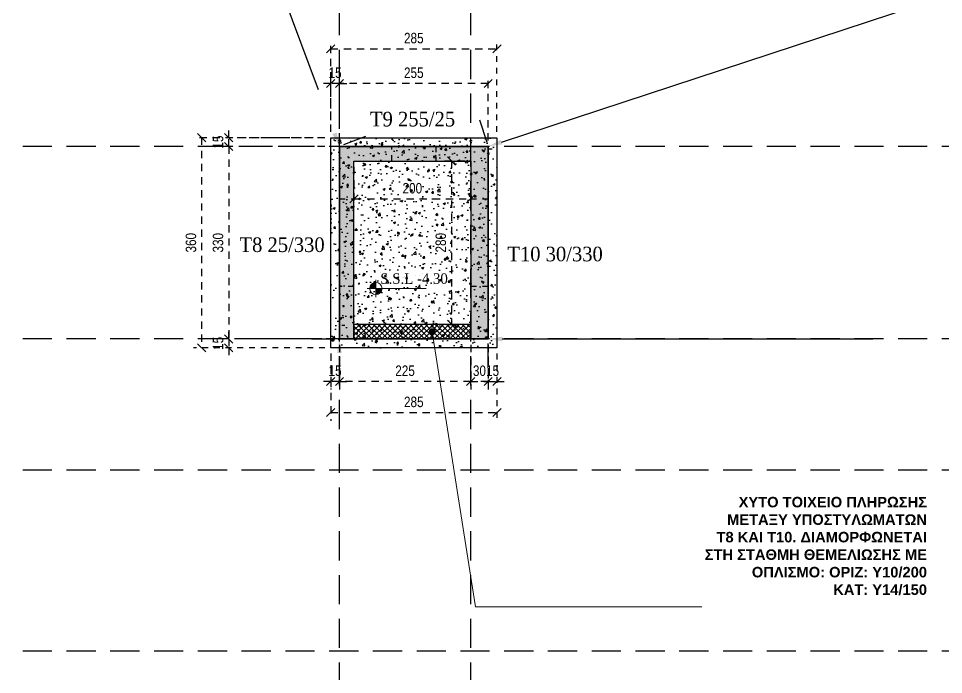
# Model space of a CAD drawing. Header units: millimetres. Extents: x -2171 to 1563, y -1758 to -1505.
# Drawn here: x -2024.74 to -2008.89, y -1611.09 to -1599.84 of the extents above; entities that cross this region are included whole.
import ezdxf

# ---------------------------------------------------------------- set-up
doc = ezdxf.new("R2010")
doc.units = ezdxf.units.MM
doc.header["$PDMODE"] = 32
for name, pattern in [('DASHDOT', [25.4, 12.7, -6.35, 0, -6.35]), ('DASHED2', [0.375, 0.25, -0.125]), ('DOT', [0.025, 0, -0.025]), ('HIDDEN', [0.375, 0.25, -0.125]), ('HIDDEN2', [0.1875, 0.125, -0.0625])]:
    doc.linetypes.add(name, pattern=pattern)
doc.layers.get('Defpoints').update_dxf_attribs({"color": 6})
for name, color, linetype in [('-S-AKSONES', 50, 'DASHDOT'), ('-S_TEXT', 3, 'Continuous'), ('AM_5', 7, 'Continuous'), ('DIASTASEIS', 7, 'Continuous'), ('Fill_Col', 7, 'Continuous'), ('Geo_Beam', 7, 'Continuous'), ('Geo_Col', 7, 'Continuous'), ('Geo_Lines_0', 7, 'Continuous'), ('Geo_Lines_Foundation', 7, 'Continuous'), ('Sect_Fill', 7, 'Continuous'), ('STR-AXIS', 2, 'Continuous'), ('Text_Beam_3', 7, 'Continuous'), ('Text_Col_-1', 7, 'Continuous')]:
    doc.layers.add(name, color=color, linetype=linetype)
doc.layers.add('A-ANNO-DIMS', color=1, linetype='Continuous', lineweight=9)
doc.layers.add('LEVEL PROPOSAL', color=242, linetype='Continuous', lineweight=0)
doc.styles.add('1-100', font='arial.ttf', dxfattribs={"width": 0.8})
doc.styles.add('ag', font='arial.ttf', dxfattribs={"height": 0.25})
doc.styles.add('S1TmsNwRmn11_b_934_161', font='times.ttf', dxfattribs={"width": 0.933629, "height": 0.001087})
doc.styles.get("Standard").update_dxf_attribs({"font": 'tahoma.ttf'})
doc.dimstyles.new('CHRISTOFOROS', dxfattribs={"dimscale": 0.2, "dimtxt": 0.25, "dimasz": 0.6, "dimexe": 0, "dimexo": 0, "dimgap": 0, "dimtad": 0, "dimdec": 0, "dimlfac": 100, "dimzin": 0, "dimdsep": 46, "dimtxsty": 'ag', "dimblk": 'ARCHTICK', "dimcen": 0, "dimclrd": 256, "dimclre": 256, "dimclrt": 1, "dimaunit": 1, "dimadec": 0, "dimazin": 0, "dimtfac": 1, "dimtdec": 0, "dimtofl": 0, "dimtmove": 0, "dimatfit": 3, "dimfxl": 1, "dimtolj": 1, "dimtzin": 0, "dimlwd": -1, "dimlwe": -1, "dimarcsym": 0})
doc.dimstyles.new('Copy of 1-100', dxfattribs={"dimtxt": 0.18, "dimasz": 0.14, "dimexe": 0.14, "dimexo": 0.1, "dimgap": 0.09, "dimtad": 1, "dimdec": 0, "dimlfac": 100, "dimrnd": 5, "dimzin": 5, "dimdsep": 46, "dimtxsty": '1-100', "dimblk": 'OBLIQUE', "dimcen": 0.09, "dimclrd": 1, "dimclre": 1, "dimclrt": 2, "dimadec": 0, "dimazin": 0, "dimtfac": 1, "dimtdec": 0, "dimtix": 1, "dimtmove": 2, "dimatfit": 3, "dimfxl": 5, "dimfxlon": 1, "dimtolj": 1, "dimtzin": 5, "dimarcsym": 0})
doc.dimstyles.new('Copy(2) of Standard', dxfattribs={"dimscale": 96, "dimtxt": 0.003, "dimasz": 0.0025, "dimexe": 0.0008, "dimexo": 0.005, "dimgap": 0.0015, "dimtad": 1, "dimrnd": 0.05, "dimzin": 0, "dimdsep": 46, "dimtxsty": 'Standard', "dimcen": 0.001, "dimclrd": 256, "dimclrt": 256, "dimadec": 0, "dimazin": 0, "dimtfac": 1, "dimtofl": 0, "dimtmove": 0, "dimatfit": 3, "dimfxl": 5, "dimtolj": 1, "dimtzin": 0, "dimarcsym": 1})

# ---------------------------------------------------------------- blocks, each defined once
blk = doc.blocks.new('*D185')
at = {"layer": '-S-AKSONES', "color": 0, "linetype": 'Continuous', "lineweight": -2, "ltscale": 0.5, "transparency": 16777216}
for p, q in [((-1996.215, -1594.794), (-1996.089, -1595.177)), ((-2016.844, -1601.58), (-2016.718, -1601.963))]:
    blk.add_line(p, q, dxfattribs=at)
at = {"layer": '-S-AKSONES', "linetype": 'Continuous', "lineweight": -2, "ltscale": 0.5, "transparency": 16777216}
blk.add_line((-2016.466, -1601.961), (-1996.293, -1595.325), dxfattribs=at)
at = {"layer": '-S-AKSONES', "linetype": 'Continuous', "ltscale": 0.5, "transparency": 16777216}
for points in [[(-1996.305, -1595.287), (-1996.28, -1595.363), (-1996.065, -1595.25)], [(-2016.478, -1601.923), (-2016.453, -1601.999), (-2016.694, -1602.036)]]:
    blk.add_solid(points, dxfattribs=at)
at = {"layer": 'Defpoints', "color": 0, "linetype": 'Continuous', "ltscale": 0.5, "transparency": 16777216}
for p in [(-1996.065, -1595.25), (-1996.065, -1595.25), (-2016.694, -1602.036)]:
    blk.add_point(p, dxfattribs=at)
at = {"layer": '-S-AKSONES', "linetype": 'Continuous', "ltscale": 0.5, "transparency": 16777216, "insert": (-2006.471, -1598.364), "char_height": 0.288, "attachment_point": 5, "rotation": 18.2084}
blk.add_mtext('\\A1;21.70', dxfattribs=at)
blk = doc.blocks.new('_ArchTick')
at = {"color": 0, "linetype": 'ByBlock', "const_width": 0.15}
blk.add_lwpolyline([(-0.5, -0.5), (0.5, 0.5)], dxfattribs=at)
blk = doc.blocks.new('*D190')
at = {"layer": '-S-AKSONES', "color": 0, "lineweight": -2, "ltscale": 0.5, "transparency": 16777216}
for p, q in [((-2021.457, -1594.719), (-2021.835, -1594.859)), ((-2018.794, -1601.868), (-2019.172, -1602.009))]:
    blk.add_line(p, q, dxfattribs=at)
at = {"layer": '-S-AKSONES', "lineweight": -2, "ltscale": 0.5, "transparency": 16777216}
blk.add_line((-2021.823, -1595.111), (-2019.327, -1601.811), dxfattribs=at)
at = {"layer": '-S-AKSONES', "ltscale": 0.5, "transparency": 16777216}
for points in [[(-2021.786, -1595.097), (-2021.861, -1595.125), (-2021.907, -1594.886)], [(-2019.29, -1601.797), (-2019.365, -1601.825), (-2019.243, -1602.036)]]:
    blk.add_solid(points, dxfattribs=at)
at = {"layer": 'Defpoints', "color": 0, "ltscale": 0.5, "transparency": 16777216}
for p in [(-2021.907, -1594.886), (-2019.243, -1602.036), (-2019.243, -1602.036)]:
    blk.add_point(p, dxfattribs=at)
at = {"layer": '-S-AKSONES', "ltscale": 0.5, "transparency": 16777216, "insert": (-2020.3, -1598.358), "char_height": 0.288, "attachment_point": 5, "rotation": 290.4317}
blk.add_mtext('\\A1;7.65', dxfattribs=at)
blk = doc.blocks.new('*D427')
at = {"layer": '-S-AKSONES', "color": 0, "lineweight": -2, "ltscale": 0.5, "transparency": 16777216}
for p, q in [((-2016.694, -1605.816), (-2016.694, -1605.413)), ((-1997.174, -1605.816), (-1997.174, -1605.413))]:
    blk.add_line(p, q, dxfattribs=at)
at = {"layer": '-S-AKSONES', "lineweight": -2, "ltscale": 0.5, "transparency": 16777216}
blk.add_line((-2016.454, -1605.336), (-1997.414, -1605.336), dxfattribs=at)
at = {"layer": '-S-AKSONES', "ltscale": 0.5, "transparency": 16777216}
for points in [[(-2016.454, -1605.296), (-2016.454, -1605.376), (-2016.694, -1605.336)], [(-1997.414, -1605.296), (-1997.414, -1605.376), (-1997.174, -1605.336)]]:
    blk.add_solid(points, dxfattribs=at)
at = {"layer": 'Defpoints', "color": 0, "ltscale": 0.5, "transparency": 16777216}
for p in [(-2016.694, -1605.336), (-1997.174, -1605.336), (-1997.174, -1605.336)]:
    blk.add_point(p, dxfattribs=at)
at = {"layer": '-S-AKSONES', "ltscale": 0.5, "transparency": 16777216, "insert": (-2006.934, -1605.042), "char_height": 0.288, "attachment_point": 5}
blk.add_mtext('\\A1;19.50', dxfattribs=at)
blk = doc.blocks.new('*D428')
at = {"layer": '-S-AKSONES', "color": 0, "lineweight": -2, "ltscale": 0.5, "transparency": 16777216}
for p, q in [((-2019.723, -1605.336), (-2019.321, -1605.336)), ((-2019.723, -1618.567), (-2019.321, -1618.567))]:
    blk.add_line(p, q, dxfattribs=at)
at = {"layer": '-S-AKSONES', "lineweight": -2, "ltscale": 0.5, "transparency": 16777216}
blk.add_line((-2019.244, -1618.327), (-2019.244, -1605.576), dxfattribs=at)
at = {"layer": '-S-AKSONES', "ltscale": 0.5, "transparency": 16777216}
for points in [[(-2019.284, -1605.576), (-2019.204, -1605.576), (-2019.244, -1605.336)], [(-2019.284, -1618.327), (-2019.204, -1618.327), (-2019.244, -1618.567)]]:
    blk.add_solid(points, dxfattribs=at)
at = {"layer": 'Defpoints', "color": 0, "ltscale": 0.5, "transparency": 16777216}
for p in [(-2019.244, -1605.336), (-2019.243, -1605.336), (-2019.243, -1618.567)]:
    blk.add_point(p, dxfattribs=at)
at = {"layer": '-S-AKSONES', "ltscale": 0.5, "transparency": 16777216, "insert": (-2019.538, -1611.951), "char_height": 0.288, "attachment_point": 5, "rotation": 90}
blk.add_mtext('\\A1;13.25', dxfattribs=at)
blk = doc.blocks.new('*D429')
at = {"layer": '-S-AKSONES', "color": 0, "linetype": 'Continuous', "lineweight": -2, "ltscale": 0.5, "transparency": 16777216}
for p, q in [((-2021.713, -1597.411), (-2021.847, -1597.157)), ((-2041.387, -1607.761), (-2041.52, -1607.507))]:
    blk.add_line(p, q, dxfattribs=at)
at = {"layer": '-S-AKSONES', "linetype": 'Continuous', "lineweight": -2, "ltscale": 0.5, "transparency": 16777216}
blk.add_line((-2041.344, -1607.327), (-2022.095, -1597.201), dxfattribs=at)
at = {"layer": '-S-AKSONES', "linetype": 'Continuous', "ltscale": 0.5, "transparency": 16777216}
for points in [[(-2022.113, -1597.165), (-2022.076, -1597.236), (-2021.882, -1597.089)], [(-2041.362, -1607.292), (-2041.325, -1607.362), (-2041.556, -1607.439)]]:
    blk.add_solid(points, dxfattribs=at)
at = {"layer": 'Defpoints', "color": 0, "linetype": 'Continuous', "ltscale": 0.5, "transparency": 16777216}
for p in [(-2021.937, -1596.986), (-2021.882, -1597.089), (-2041.61, -1607.336)]:
    blk.add_point(p, dxfattribs=at)
at = {"layer": '-S-AKSONES', "linetype": 'Continuous', "ltscale": 0.5, "transparency": 16777216, "insert": (-2034.169, -1603.009), "char_height": 0.288, "attachment_point": 5, "rotation": 27.7478}
blk.add_mtext('\\A1;22.25', dxfattribs=at)
blk = doc.blocks.new('_Oblique')
at = {"color": 0, "linetype": 'ByBlock', "lineweight": -2}
blk.add_line((-0.5, -0.5), (0.5, 0.5), dxfattribs=at)
blk = doc.blocks.new('*D430')
at = {"layer": 'Defpoints', "color": 0, "ltscale": 0.5, "transparency": 16777216}
for p in [(-2016.544, -1600.362), (-2019.393, -1601.886), (-2016.544, -1601.886)]:
    blk.add_point(p, dxfattribs=at)
at = {"layer": 'DIASTASEIS', "color": 1, "linetype": 'HIDDEN', "lineweight": -2, "ltscale": 0.5, "transparency": 16777216}
blk.add_line((-2019.393, -1601.786), (-2019.393, -1600.222), dxfattribs=at)
at = {"layer": 'DIASTASEIS', "color": 1, "linetype": 'HIDDEN2', "lineweight": -2, "ltscale": 0.5, "transparency": 16777216}
blk.add_line((-2016.544, -1601.786), (-2016.544, -1600.222), dxfattribs=at)
at = {"layer": 'DIASTASEIS', "color": 1, "linetype": 'DASHED2', "lineweight": -2, "ltscale": 0.5, "transparency": 16777216}
blk.add_line((-2019.393, -1600.362), (-2016.544, -1600.362), dxfattribs=at)
at = {"layer": 'DIASTASEIS', "color": 1, "lineweight": -2, "ltscale": 0.5, "transparency": 16777216, "xscale": 0.14, "yscale": 0.14, "zscale": 0.14, "rotation": 180}
blk.add_blockref('_Oblique', (-2019.393, -1600.362), dxfattribs=at)
at = {"layer": 'DIASTASEIS', "color": 1, "lineweight": -2, "ltscale": 0.5, "transparency": 16777216, "xscale": 0.14, "yscale": 0.14, "zscale": 0.14}
blk.add_blockref('_Oblique', (-2016.544, -1600.362), dxfattribs=at)
at = {"layer": 'DIASTASEIS', "color": 2, "ltscale": 0.5, "transparency": 16777216, "insert": (-2017.969, -1600.18), "char_height": 0.18, "attachment_point": 5, "style": '1-100'}
blk.add_mtext('\\A1;285', dxfattribs=at)
blk = doc.blocks.new('*D431')
at = {"layer": 'Defpoints', "color": 0, "ltscale": 0.5, "transparency": 16777216}
for p in [(-2019.243, -1600.956), (-2019.243, -1602.036), (-2016.694, -1602.036)]:
    blk.add_point(p, dxfattribs=at)
at = {"layer": 'DIASTASEIS', "color": 1, "linetype": 'HIDDEN2', "lineweight": -2, "ltscale": 0.5, "transparency": 16777216}
blk.add_line((-2019.243, -1601.936), (-2019.243, -1600.816), dxfattribs=at)
at = {"layer": 'DIASTASEIS', "color": 1, "linetype": 'HIDDEN', "lineweight": -2, "ltscale": 0.5, "transparency": 16777216}
blk.add_line((-2016.694, -1601.936), (-2016.694, -1600.816), dxfattribs=at)
at = {"layer": 'DIASTASEIS', "color": 1, "linetype": 'DASHED2', "lineweight": -2, "ltscale": 0.5, "transparency": 16777216}
blk.add_line((-2016.694, -1600.956), (-2019.243, -1600.956), dxfattribs=at)
at = {"layer": 'DIASTASEIS', "color": 1, "lineweight": -2, "ltscale": 0.5, "transparency": 16777216, "xscale": 0.14, "yscale": 0.14, "zscale": 0.14, "rotation": 180}
blk.add_blockref('_Oblique', (-2019.243, -1600.956), dxfattribs=at)
at = {"layer": 'DIASTASEIS', "color": 1, "lineweight": -2, "ltscale": 0.5, "transparency": 16777216, "xscale": 0.14, "yscale": 0.14, "zscale": 0.14}
blk.add_blockref('_Oblique', (-2016.694, -1600.956), dxfattribs=at)
at = {"layer": 'DIASTASEIS', "color": 2, "ltscale": 0.5, "transparency": 16777216, "insert": (-2017.969, -1600.774), "char_height": 0.18, "attachment_point": 5, "style": '1-100'}
blk.add_mtext('\\A1;255', dxfattribs=at)
blk = doc.blocks.new('*D432')
at = {"layer": 'Defpoints', "color": 0, "ltscale": 0.5, "transparency": 16777216}
for p in [(-2019.393, -1600.956), (-2019.393, -1601.886), (-2019.243, -1602.036)]:
    blk.add_point(p, dxfattribs=at)
at = {"layer": 'DIASTASEIS', "color": 1, "linetype": 'HIDDEN2', "lineweight": -2, "ltscale": 0.5, "transparency": 16777216}
blk.add_line((-2019.393, -1601.786), (-2019.393, -1600.816), dxfattribs=at)
at = {"layer": 'DIASTASEIS', "color": 1, "linetype": 'HIDDEN', "lineweight": -2, "ltscale": 0.5, "transparency": 16777216}
blk.add_line((-2019.243, -1601.936), (-2019.243, -1600.816), dxfattribs=at)
at = {"layer": 'DIASTASEIS', "color": 1, "linetype": 'DASHED2', "lineweight": -2, "ltscale": 0.5, "transparency": 16777216}
for p, q in [((-2019.393, -1600.956), (-2019.533, -1600.956)), ((-2019.243, -1600.956), (-2019.393, -1600.956)), ((-2019.243, -1600.956), (-2019.103, -1600.956))]:
    blk.add_line(p, q, dxfattribs=at)
at = {"layer": 'DIASTASEIS', "color": 1, "lineweight": -2, "ltscale": 0.5, "transparency": 16777216, "xscale": 0.14, "yscale": 0.14, "zscale": 0.14}
blk.add_blockref('_Oblique', (-2019.393, -1600.956), dxfattribs=at)
at = {"layer": 'DIASTASEIS', "color": 1, "lineweight": -2, "ltscale": 0.5, "transparency": 16777216, "xscale": 0.14, "yscale": 0.14, "zscale": 0.14, "rotation": 180}
blk.add_blockref('_Oblique', (-2019.243, -1600.956), dxfattribs=at)
at = {"layer": 'DIASTASEIS', "color": 2, "ltscale": 0.5, "transparency": 16777216, "insert": (-2019.318, -1600.774), "char_height": 0.18, "attachment_point": 5, "style": '1-100'}
blk.add_mtext('\\A1;15', dxfattribs=at)
blk = doc.blocks.new('*D433')
at = {"layer": 'Defpoints', "color": 0, "ltscale": 0.5, "transparency": 16777216}
for p in [(-2019.393, -1601.886), (-2021.605, -1605.486), (-2019.393, -1605.486)]:
    blk.add_point(p, dxfattribs=at)
at = {"layer": 'DIASTASEIS', "color": 1, "linetype": 'HIDDEN', "lineweight": -2, "ltscale": 0.5, "transparency": 16777216}
blk.add_line((-2019.493, -1601.886), (-2021.745, -1601.886), dxfattribs=at)
at = {"layer": 'DIASTASEIS', "color": 1, "linetype": 'DASHED2', "lineweight": -2, "ltscale": 0.5, "transparency": 16777216}
blk.add_line((-2021.605, -1601.886), (-2021.605, -1605.486), dxfattribs=at)
at = {"layer": 'DIASTASEIS', "color": 1, "linetype": 'HIDDEN2', "lineweight": -2, "ltscale": 0.5, "transparency": 16777216}
blk.add_line((-2019.493, -1605.486), (-2021.745, -1605.486), dxfattribs=at)
at = {"layer": 'DIASTASEIS', "color": 1, "lineweight": -2, "ltscale": 0.5, "transparency": 16777216, "xscale": 0.14, "yscale": 0.14, "zscale": 0.14}
for p, rotation in [((-2021.605, -1601.886), 90), ((-2021.605, -1605.486), 270)]:
    blk.add_blockref('_Oblique', p, dxfattribs=dict(at, rotation=rotation))
at = {"layer": 'DIASTASEIS', "color": 2, "ltscale": 0.5, "transparency": 16777216, "insert": (-2021.787, -1603.686), "char_height": 0.18, "attachment_point": 5, "rotation": 90, "style": '1-100'}
blk.add_mtext('\\A1;360', dxfattribs=at)
blk = doc.blocks.new('*D434')
at = {"layer": 'Defpoints', "color": 0, "ltscale": 0.5, "transparency": 16777216}
for p in [(-2019.393, -1602.036), (-2021.141, -1605.336), (-2019.244, -1605.336)]:
    blk.add_point(p, dxfattribs=at)
at = {"layer": 'DIASTASEIS', "color": 1, "linetype": 'HIDDEN', "lineweight": -2, "ltscale": 0.5, "transparency": 16777216}
blk.add_line((-2019.493, -1602.036), (-2021.281, -1602.036), dxfattribs=at)
at = {"layer": 'DIASTASEIS', "color": 1, "linetype": 'DASHED2', "lineweight": -2, "ltscale": 0.5, "transparency": 16777216}
blk.add_line((-2021.141, -1602.036), (-2021.141, -1605.336), dxfattribs=at)
at = {"layer": 'DIASTASEIS', "color": 1, "linetype": 'HIDDEN2', "lineweight": -2, "ltscale": 0.5, "transparency": 16777216}
blk.add_line((-2019.344, -1605.336), (-2021.281, -1605.336), dxfattribs=at)
at = {"layer": 'DIASTASEIS', "color": 1, "lineweight": -2, "ltscale": 0.5, "transparency": 16777216, "xscale": 0.14, "yscale": 0.14, "zscale": 0.14}
for p, rotation in [((-2021.141, -1602.036), 90), ((-2021.141, -1605.336), 270)]:
    blk.add_blockref('_Oblique', p, dxfattribs=dict(at, rotation=rotation))
at = {"layer": 'DIASTASEIS', "color": 2, "ltscale": 0.5, "transparency": 16777216, "insert": (-2021.323, -1603.686), "char_height": 0.18, "attachment_point": 5, "rotation": 90, "style": '1-100'}
blk.add_mtext('\\A1;330', dxfattribs=at)
blk = doc.blocks.new('*D435')
at = {"layer": 'Defpoints', "color": 0, "ltscale": 0.5, "transparency": 16777216}
for p in [(-2019.244, -1605.336), (-2021.141, -1605.486), (-2019.393, -1605.486)]:
    blk.add_point(p, dxfattribs=at)
at = {"layer": 'DIASTASEIS', "color": 1, "linetype": 'DASHED2', "lineweight": -2, "ltscale": 0.5, "transparency": 16777216}
for p, q in [((-2021.141, -1605.336), (-2021.141, -1605.196)), ((-2021.141, -1605.336), (-2021.141, -1605.486)), ((-2021.141, -1605.486), (-2021.141, -1605.626))]:
    blk.add_line(p, q, dxfattribs=at)
at = {"layer": 'DIASTASEIS', "color": 1, "linetype": 'HIDDEN', "lineweight": -2, "ltscale": 0.5, "transparency": 16777216}
blk.add_line((-2019.344, -1605.336), (-2021.281, -1605.336), dxfattribs=at)
at = {"layer": 'DIASTASEIS', "color": 1, "linetype": 'HIDDEN2', "lineweight": -2, "ltscale": 0.5, "transparency": 16777216}
blk.add_line((-2019.493, -1605.486), (-2021.281, -1605.486), dxfattribs=at)
at = {"layer": 'DIASTASEIS', "color": 1, "lineweight": -2, "ltscale": 0.5, "transparency": 16777216, "xscale": 0.14, "yscale": 0.14, "zscale": 0.14}
for p, rotation in [((-2021.141, -1605.336), 270), ((-2021.141, -1605.486), 90)]:
    blk.add_blockref('_Oblique', p, dxfattribs=dict(at, rotation=rotation))
at = {"layer": 'DIASTASEIS', "color": 2, "ltscale": 0.5, "transparency": 16777216, "insert": (-2021.323, -1605.411), "char_height": 0.18, "attachment_point": 5, "rotation": 90, "style": '1-100'}
blk.add_mtext('\\A1;15', dxfattribs=at)
blk = doc.blocks.new('*D436')
at = {"layer": 'Defpoints', "color": 0, "ltscale": 0.5, "transparency": 16777216}
for p in [(-2016.994, -1602.286), (-2017.324, -1605.086), (-2016.994, -1605.086)]:
    blk.add_point(p, dxfattribs=at)
at = {"layer": 'DIASTASEIS', "color": 1, "linetype": 'HIDDEN', "lineweight": -2, "ltscale": 0.5, "transparency": 16777216}
blk.add_line((-2017.094, -1602.286), (-2017.464, -1602.286), dxfattribs=at)
at = {"layer": 'DIASTASEIS', "color": 1, "linetype": 'DASHED2', "lineweight": -2, "ltscale": 0.5, "transparency": 16777216}
blk.add_line((-2017.324, -1602.286), (-2017.324, -1605.086), dxfattribs=at)
at = {"layer": 'DIASTASEIS', "color": 1, "linetype": 'HIDDEN2', "lineweight": -2, "ltscale": 0.5, "transparency": 16777216}
blk.add_line((-2017.094, -1605.086), (-2017.464, -1605.086), dxfattribs=at)
at = {"layer": 'DIASTASEIS', "color": 1, "lineweight": -2, "ltscale": 0.5, "transparency": 16777216, "xscale": 0.14, "yscale": 0.14, "zscale": 0.14}
for p, rotation in [((-2017.324, -1602.286), 90), ((-2017.324, -1605.086), 270)]:
    blk.add_blockref('_Oblique', p, dxfattribs=dict(at, rotation=rotation))
at = {"layer": 'DIASTASEIS', "color": 2, "ltscale": 0.5, "transparency": 16777216, "insert": (-2017.506, -1603.686), "char_height": 0.18, "attachment_point": 5, "rotation": 90, "style": '1-100'}
blk.add_mtext('\\A1;280', dxfattribs=at)
blk = doc.blocks.new('*D437')
at = {"layer": 'Defpoints', "color": 0, "ltscale": 0.5, "transparency": 16777216}
for p in [(-2018.994, -1602.286), (-2016.994, -1602.286), (-2016.994, -1602.935)]:
    blk.add_point(p, dxfattribs=at)
at = {"layer": 'DIASTASEIS', "color": 1, "linetype": 'HIDDEN', "lineweight": -2, "ltscale": 0.5, "transparency": 16777216}
blk.add_line((-2018.994, -1602.386), (-2018.994, -1603.075), dxfattribs=at)
at = {"layer": 'DIASTASEIS', "color": 1, "linetype": 'HIDDEN2', "lineweight": -2, "ltscale": 0.5, "transparency": 16777216}
blk.add_line((-2016.994, -1602.386), (-2016.994, -1603.075), dxfattribs=at)
at = {"layer": 'DIASTASEIS', "color": 1, "linetype": 'DASHED2', "lineweight": -2, "ltscale": 0.5, "transparency": 16777216}
blk.add_line((-2018.994, -1602.935), (-2016.994, -1602.935), dxfattribs=at)
at = {"layer": 'DIASTASEIS', "color": 1, "lineweight": -2, "ltscale": 0.5, "transparency": 16777216, "xscale": 0.14, "yscale": 0.14, "zscale": 0.14, "rotation": 180}
blk.add_blockref('_Oblique', (-2018.994, -1602.935), dxfattribs=at)
at = {"layer": 'DIASTASEIS', "color": 1, "lineweight": -2, "ltscale": 0.5, "transparency": 16777216, "xscale": 0.14, "yscale": 0.14, "zscale": 0.14}
blk.add_blockref('_Oblique', (-2016.994, -1602.935), dxfattribs=at)
at = {"layer": 'DIASTASEIS', "color": 2, "ltscale": 0.5, "transparency": 16777216, "insert": (-2017.994, -1602.753), "char_height": 0.18, "attachment_point": 5, "style": '1-100'}
blk.add_mtext('\\A1;200', dxfattribs=at)
blk = doc.blocks.new('*D438')
at = {"layer": 'Defpoints', "color": 0, "ltscale": 0.5, "transparency": 16777216}
for p in [(-2016.994, -1605.336), (-2016.694, -1605.336), (-2016.694, -1606.063)]:
    blk.add_point(p, dxfattribs=at)
at = {"layer": 'DIASTASEIS', "color": 1, "linetype": 'HIDDEN', "lineweight": -2, "ltscale": 0.5, "transparency": 16777216}
blk.add_line((-2016.994, -1605.436), (-2016.994, -1606.203), dxfattribs=at)
at = {"layer": 'DIASTASEIS', "color": 1, "linetype": 'HIDDEN2', "lineweight": -2, "ltscale": 0.5, "transparency": 16777216}
blk.add_line((-2016.694, -1605.436), (-2016.694, -1606.203), dxfattribs=at)
at = {"layer": 'DIASTASEIS', "color": 1, "linetype": 'DASHED2', "lineweight": -2, "ltscale": 0.5, "transparency": 16777216}
for p, q in [((-2016.994, -1606.063), (-2017.134, -1606.063)), ((-2016.994, -1606.063), (-2016.694, -1606.063)), ((-2016.694, -1606.063), (-2016.554, -1606.063))]:
    blk.add_line(p, q, dxfattribs=at)
at = {"layer": 'DIASTASEIS', "color": 1, "lineweight": -2, "ltscale": 0.5, "transparency": 16777216, "xscale": 0.14, "yscale": 0.14, "zscale": 0.14}
blk.add_blockref('_Oblique', (-2016.994, -1606.063), dxfattribs=at)
at = {"layer": 'DIASTASEIS', "color": 1, "lineweight": -2, "ltscale": 0.5, "transparency": 16777216, "xscale": 0.14, "yscale": 0.14, "zscale": 0.14, "rotation": 180}
blk.add_blockref('_Oblique', (-2016.694, -1606.063), dxfattribs=at)
at = {"layer": 'DIASTASEIS', "color": 2, "ltscale": 0.5, "transparency": 16777216, "insert": (-2016.844, -1605.881), "char_height": 0.18, "attachment_point": 5, "style": '1-100'}
blk.add_mtext('\\A1;30', dxfattribs=at)
blk = doc.blocks.new('*D439')
at = {"layer": 'Defpoints', "color": 0, "ltscale": 0.5, "transparency": 16777216}
for p in [(-2019.243, -1605.336), (-2016.994, -1605.336), (-2019.243, -1606.063)]:
    blk.add_point(p, dxfattribs=at)
at = {"layer": 'DIASTASEIS', "color": 1, "linetype": 'HIDDEN2', "lineweight": -2, "ltscale": 0.5, "transparency": 16777216}
blk.add_line((-2019.243, -1605.436), (-2019.243, -1606.203), dxfattribs=at)
at = {"layer": 'DIASTASEIS', "color": 1, "linetype": 'HIDDEN', "lineweight": -2, "ltscale": 0.5, "transparency": 16777216}
blk.add_line((-2016.994, -1605.436), (-2016.994, -1606.203), dxfattribs=at)
at = {"layer": 'DIASTASEIS', "color": 1, "linetype": 'DASHED2', "lineweight": -2, "ltscale": 0.5, "transparency": 16777216}
blk.add_line((-2016.994, -1606.063), (-2019.243, -1606.063), dxfattribs=at)
at = {"layer": 'DIASTASEIS', "color": 1, "lineweight": -2, "ltscale": 0.5, "transparency": 16777216, "xscale": 0.14, "yscale": 0.14, "zscale": 0.14, "rotation": 180}
blk.add_blockref('_Oblique', (-2019.243, -1606.063), dxfattribs=at)
at = {"layer": 'DIASTASEIS', "color": 1, "lineweight": -2, "ltscale": 0.5, "transparency": 16777216, "xscale": 0.14, "yscale": 0.14, "zscale": 0.14}
blk.add_blockref('_Oblique', (-2016.994, -1606.063), dxfattribs=at)
at = {"layer": 'DIASTASEIS', "color": 2, "ltscale": 0.5, "transparency": 16777216, "insert": (-2018.119, -1605.881), "char_height": 0.18, "attachment_point": 5, "style": '1-100'}
blk.add_mtext('\\A1;225', dxfattribs=at)
blk = doc.blocks.new('Level Proposal')
at = {"layer": 'LEVEL PROPOSAL'}
for points in [[(0, 0.15, 0.414214), (-0.15, 0), (0, 0)], [(0.15, 0), (0, 0), (0, -0.15, 0.414214)]]:
    blk.add_hatch(color=256, dxfattribs=at).paths.add_polyline_path(points)
for p, q in [((-0.21, 0), (1.23, 0)), ((0, 0.21), (0, -0.21))]:
    blk.add_line(p, q, dxfattribs=at)
blk.add_circle((0, 0), 0.15, dxfattribs=at)
blk = doc.blocks.new('*D1618')
at = {"layer": 'Defpoints', "color": 0, "ltscale": 0.5, "transparency": 16777216}
for p in [(-2016.694, -1605.336), (-2016.544, -1605.486), (-2016.544, -1606.063)]:
    blk.add_point(p, dxfattribs=at)
at = {"layer": 'DIASTASEIS', "color": 1, "linetype": 'HIDDEN', "lineweight": -2, "ltscale": 0.5, "transparency": 16777216}
blk.add_line((-2016.694, -1605.436), (-2016.694, -1606.203), dxfattribs=at)
at = {"layer": 'DIASTASEIS', "color": 1, "linetype": 'HIDDEN2', "lineweight": -2, "ltscale": 0.5, "transparency": 16777216}
blk.add_line((-2016.544, -1605.586), (-2016.544, -1606.203), dxfattribs=at)
at = {"layer": 'DIASTASEIS', "color": 1, "linetype": 'DASHED2', "lineweight": -2, "ltscale": 0.5, "transparency": 16777216}
for p, q in [((-2016.694, -1606.063), (-2016.834, -1606.063)), ((-2016.694, -1606.063), (-2016.544, -1606.063)), ((-2016.544, -1606.063), (-2016.404, -1606.063))]:
    blk.add_line(p, q, dxfattribs=at)
at = {"layer": 'DIASTASEIS', "color": 1, "lineweight": -2, "ltscale": 0.5, "transparency": 16777216, "xscale": 0.14, "yscale": 0.14, "zscale": 0.14}
blk.add_blockref('_Oblique', (-2016.694, -1606.063), dxfattribs=at)
at = {"layer": 'DIASTASEIS', "color": 1, "lineweight": -2, "ltscale": 0.5, "transparency": 16777216, "xscale": 0.14, "yscale": 0.14, "zscale": 0.14, "rotation": 180}
blk.add_blockref('_Oblique', (-2016.544, -1606.063), dxfattribs=at)
at = {"layer": 'DIASTASEIS', "color": 2, "ltscale": 0.5, "transparency": 16777216, "insert": (-2016.619, -1605.881), "char_height": 0.18, "attachment_point": 5, "style": '1-100'}
blk.add_mtext('\\A1;15', dxfattribs=at)
blk = doc.blocks.new('*D1619')
at = {"layer": 'Defpoints', "color": 0, "ltscale": 0.5, "transparency": 16777216}
for p in [(-2019.243, -1605.336), (-2019.393, -1605.486), (-2019.393, -1606.063)]:
    blk.add_point(p, dxfattribs=at)
at = {"layer": 'DIASTASEIS', "color": 1, "linetype": 'HIDDEN', "lineweight": -2, "ltscale": 0.5, "transparency": 16777216}
blk.add_line((-2019.243, -1605.436), (-2019.243, -1606.203), dxfattribs=at)
at = {"layer": 'DIASTASEIS', "color": 1, "linetype": 'HIDDEN2', "lineweight": -2, "ltscale": 0.5, "transparency": 16777216}
blk.add_line((-2019.393, -1605.586), (-2019.393, -1606.203), dxfattribs=at)
at = {"layer": 'DIASTASEIS', "color": 1, "linetype": 'DASHED2', "lineweight": -2, "ltscale": 0.5, "transparency": 16777216}
for p, q in [((-2019.393, -1606.063), (-2019.533, -1606.063)), ((-2019.243, -1606.063), (-2019.393, -1606.063)), ((-2019.243, -1606.063), (-2019.103, -1606.063))]:
    blk.add_line(p, q, dxfattribs=at)
at = {"layer": 'DIASTASEIS', "color": 1, "lineweight": -2, "ltscale": 0.5, "transparency": 16777216, "xscale": 0.14, "yscale": 0.14, "zscale": 0.14}
blk.add_blockref('_Oblique', (-2019.393, -1606.063), dxfattribs=at)
at = {"layer": 'DIASTASEIS', "color": 1, "lineweight": -2, "ltscale": 0.5, "transparency": 16777216, "xscale": 0.14, "yscale": 0.14, "zscale": 0.14, "rotation": 180}
blk.add_blockref('_Oblique', (-2019.243, -1606.063), dxfattribs=at)
at = {"layer": 'DIASTASEIS', "color": 2, "ltscale": 0.5, "transparency": 16777216, "insert": (-2019.318, -1605.881), "char_height": 0.18, "attachment_point": 5, "style": '1-100'}
blk.add_mtext('\\A1;15', dxfattribs=at)
blk = doc.blocks.new('*D1620')
at = {"layer": 'Defpoints', "color": 0, "ltscale": 0.5, "transparency": 16777216}
for p in [(-2021.141, -1601.886), (-2019.393, -1601.886), (-2019.393, -1602.036)]:
    blk.add_point(p, dxfattribs=at)
at = {"layer": 'DIASTASEIS', "color": 1, "linetype": 'DASHED2', "lineweight": -2, "ltscale": 0.5, "transparency": 16777216}
for p, q in [((-2021.141, -1601.886), (-2021.141, -1601.746)), ((-2021.141, -1602.036), (-2021.141, -1601.886)), ((-2021.141, -1602.036), (-2021.141, -1602.176))]:
    blk.add_line(p, q, dxfattribs=at)
at = {"layer": 'DIASTASEIS', "color": 1, "linetype": 'HIDDEN2', "lineweight": -2, "ltscale": 0.5, "transparency": 16777216}
blk.add_line((-2019.493, -1601.886), (-2021.281, -1601.886), dxfattribs=at)
at = {"layer": 'DIASTASEIS', "color": 1, "linetype": 'HIDDEN', "lineweight": -2, "ltscale": 0.5, "transparency": 16777216}
blk.add_line((-2019.493, -1602.036), (-2021.281, -1602.036), dxfattribs=at)
at = {"layer": 'DIASTASEIS', "color": 1, "lineweight": -2, "ltscale": 0.5, "transparency": 16777216, "xscale": 0.14, "yscale": 0.14, "zscale": 0.14}
for p, rotation in [((-2021.141, -1601.886), 270), ((-2021.141, -1602.036), 90)]:
    blk.add_blockref('_Oblique', p, dxfattribs=dict(at, rotation=rotation))
at = {"layer": 'DIASTASEIS', "color": 2, "ltscale": 0.5, "transparency": 16777216, "insert": (-2021.323, -1601.961), "char_height": 0.18, "attachment_point": 5, "rotation": 90, "style": '1-100'}
blk.add_mtext('\\A1;15', dxfattribs=at)
blk = doc.blocks.new('*D1621')
at = {"layer": 'AM_5', "color": 1, "linetype": 'HIDDEN', "lineweight": -2, "ltscale": 0.5, "transparency": 16777216}
blk.add_line((-2019.393, -1605.586), (-2019.393, -1606.737), dxfattribs=at)
at = {"layer": 'AM_5', "color": 1, "linetype": 'HIDDEN2', "lineweight": -2, "ltscale": 0.5, "transparency": 16777216}
blk.add_line((-2016.544, -1605.586), (-2016.544, -1606.737), dxfattribs=at)
at = {"layer": 'AM_5', "color": 1, "linetype": 'DASHED2', "lineweight": -2, "ltscale": 0.5, "transparency": 16777216}
blk.add_line((-2019.393, -1606.597), (-2016.544, -1606.597), dxfattribs=at)
at = {"layer": 'Defpoints', "color": 0, "ltscale": 0.5, "transparency": 16777216}
for p in [(-2019.393, -1605.486), (-2016.544, -1605.486), (-2016.544, -1606.597)]:
    blk.add_point(p, dxfattribs=at)
at = {"layer": 'AM_5', "color": 1, "lineweight": -2, "ltscale": 0.5, "transparency": 16777216, "xscale": 0.14, "yscale": 0.14, "zscale": 0.14, "rotation": 180}
blk.add_blockref('_Oblique', (-2019.393, -1606.597), dxfattribs=at)
at = {"layer": 'AM_5', "color": 1, "lineweight": -2, "ltscale": 0.5, "transparency": 16777216, "xscale": 0.14, "yscale": 0.14, "zscale": 0.14}
blk.add_blockref('_Oblique', (-2016.544, -1606.597), dxfattribs=at)
at = {"layer": 'AM_5', "color": 2, "ltscale": 0.5, "transparency": 16777216, "insert": (-2017.969, -1606.415), "char_height": 0.18, "attachment_point": 5, "style": '1-100'}
blk.add_mtext('\\A1;285', dxfattribs=at)

msp = doc.modelspace()

# ---------------------------------------------------------------- hatches: boundary and pattern name
at = {"linetype": 'Continuous', "ltscale": 0.5}
h = msp.add_hatch(dxfattribs=at)
h.set_pattern_fill('ANSI37', color=8, scale=0.02)
h.set_pattern_definition([(45, (-635.37298, -3514.26348), (-0.0449012806, 0.0449012806), []), (135, (-635.37298, -3514.26348), (-0.0449012806, -0.0449012806), [])])
h.paths.add_polyline_path([(-2018.9937, -1605.3358), (-2016.9908, -1605.336), (-2016.9908, -1605.086), (-2018.9937, -1605.0858)])
at = {"layer": 'Fill_Col'}
for points in [[(-2018.9937, -1605.3359), (-2018.9937, -1602.2859), (-2019.1187, -1602.1609), (-2019.2437, -1602.0359), (-2019.2437, -1605.3359)], [(-2018.9937, -1602.2859), (-2016.9937, -1602.2859), (-2016.8437, -1602.1609), (-2016.6937, -1602.0359), (-2019.2437, -1602.0359), (-2019.1187, -1602.1609)], [(-2016.6937, -1605.3359), (-2016.6937, -1602.0359), (-2016.8437, -1602.1609), (-2016.9937, -1602.2859), (-2016.9937, -1605.3359)]]:
    msp.add_hatch(color=253, dxfattribs=at).paths.add_polyline_path(points)
at = {"layer": 'Sect_Fill', "linetype": 'Continuous', "ltscale": 0.5, "transparency": 33554572}
h = msp.add_hatch(dxfattribs=at)
h.set_pattern_fill('AR-CONC', color=256, scale=0.002)
h.paths.add_polyline_path([(-2019.3935, -1601.8859), (-2016.5437, -1601.8859), (-2016.5437, -1605.4859), (-2019.3935, -1605.4859)])

# ---------------------------------------------------------------- linework, layer by layer
at = {"layer": 'Geo_Beam', "color": 214}
msp.add_lwpolyline([(-2016.7938, -1605.3359), (-2017.1938, -1605.3359)], dxfattribs=at)
at = {"layer": 'Geo_Col', "color": 94}
for points in [[(-2019.2437, -1602.0359), (-2019.2437, -1605.3359)], [(-2016.6937, -1602.0359), (-2019.2437, -1602.0359)], [(-2016.6937, -1605.3359), (-2016.6937, -1602.0359)], [(-2018.9937, -1605.3359), (-2018.9937, -1602.2859)], [(-2018.9937, -1602.2859), (-2016.9937, -1602.2859)], [(-2016.9937, -1602.2859), (-2016.9937, -1605.3359)], [(-2019.2437, -1605.3359), (-2018.9937, -1605.3359)], [(-2016.9937, -1605.3359), (-2016.6937, -1605.3359)]]:
    msp.add_lwpolyline(points, dxfattribs=at)
at = {"layer": 'Geo_Col', "color": 94, "linetype": 'DOT'}
for points in [[(-2019.2437, -1602.0359), (-2019.2437, -1602.9359), (-2018.9937, -1602.9359), (-2018.9937, -1602.2859), (-2018.3437, -1602.2859), (-2018.3437, -1602.0359)], [(-2016.6937, -1602.0359), (-2017.5937, -1602.0359), (-2017.5937, -1602.2859), (-2016.9937, -1602.2859), (-2016.9937, -1602.9359), (-2016.6937, -1602.9359)], [(-2018.9937, -1605.3359), (-2018.9937, -1604.4359), (-2019.2437, -1604.4359), (-2019.2437, -1605.3359)], [(-2016.6937, -1605.3359), (-2016.6937, -1604.4359), (-2016.9937, -1604.4359), (-2016.9937, -1605.3359)]]:
    msp.add_lwpolyline(points, close=True, dxfattribs=at)
at = {"layer": 'Geo_Lines_0', "color": 94}
msp.add_lwpolyline([(-2016.9938, -1605.3359), (-2016.9938, -1605.0859), (-2018.9937, -1605.0859), (-2018.9937, -1605.3357)], close=True, dxfattribs=at)
at = {"layer": 'Geo_Lines_Foundation', "color": 94, "ltscale": 0.5}
for points in [[(-2019.3935, -1601.8859), (-2016.5437, -1601.8859), (-2016.5437, -1605.4859), (-2019.3935, -1605.4859)], [(-2019.2435, -1602.0359), (-2016.6937, -1602.0359), (-2016.6937, -1605.3359), (-2019.2435, -1605.3359)]]:
    msp.add_lwpolyline(points, close=True, dxfattribs=at)
at = {"layer": 'STR-AXIS', "color": 2, "linetype": 'HIDDEN', "ltscale": 2}
for p, q in [((-2019.2435, -1620.3812), (-2019.2435, -1592.0799)), ((-2016.9935, -1620.3812), (-2016.9935, -1592.0799)), ((-1995.6693, -1602.0359), (-2050.3968, -1602.0359)), ((-1995.6693, -1605.3359), (-2050.3968, -1605.3359)), ((-1995.6693, -1607.5853), (-2050.3968, -1607.5853)), ((-1995.6693, -1610.6856), (-2050.3968, -1610.6856))]:
    msp.add_line(p, q, dxfattribs=at)

# ---------------------------------------------------------------- block references
at = {"layer": 'LEVEL PROPOSAL', "xscale": 0.7, "yscale": 0.7, "zscale": 0.7}
msp.add_blockref('Level Proposal', (-2018.6187, -1604.471), dxfattribs=at)

# ---------------------------------------------------------------- texts
at = {"layer": '-S_TEXT', "insert": (-2009.1748, -1608.0416), "char_height": 0.18, "attachment_point": 3}
msp.add_mtext_dynamic_manual_height_columns('\\A1;{\\fArial|b1|i0|c161|p34;XYTO ΤΟΙΧΕΙΟ ΠΛΗΡΩΣΗΣ\\PΜΕΤΑΞΥ ΥΠΟΣΤΥΛΩΜΑΤΩΝ \\PT\\fArial|b1|i0|c0|p34;8\\fArial|b1|i0|c161|p34; ΚΑΙ T1\\fArial|b1|i0|c0|p34;0\\fArial|b1|i0|c161|p34;. ΔΙΑΜΟΡΦΩΝΕΤΑΙ\\PΣΤΗ ΣΤΑΘΜΗ ΘΕΜΕΛΙΩΣΗΣ ΜΕ\\PΟΠΛΙΣΜΟ: ΟΡΙΖ: Y10/200 \\PKAT:^IY14/150}', width=7.610222, gutter_width=1.2, heights=[3.3371], dxfattribs=at)
at = {"layer": 'Text_Beam_3', "color": 3, "style": 'S1TmsNwRmn11_b_934_161', "width": 0.933629}
msp.add_text('S.S.L -4.30', height=0.18, dxfattribs=at).set_placement((-2018.5423, -1604.3908))
at = {"layer": 'Text_Col_-1', "color": 200, "style": 'S1TmsNwRmn11_b_934_161', "width": 0.933629}
for s, p in [('T9 255/25', (-2018.7193, -1601.6923)), ('T8 25/330', (-2020.9554, -1603.8449)), ('T10 30/330', (-2016.3654, -1604.0044))]:
    msp.add_text(s, height=0.25, dxfattribs=at).set_placement(p)

# ---------------------------------------------------------------- dimensions: what is measured, and where the dimension line sits
at = {"layer": '-S-AKSONES', "color": 253, "ltscale": 0.5}
dim = msp.add_aligned_dim(p1=(-2021.907, -1594.8861), p2=(-2019.2435, -1602.0359), distance=0, dimstyle='Copy(2) of Standard', override={"dimtmove": 1}, dxfattribs=at)
dim.commit()
dim.dimension.update_dxf_attribs({"geometry": '*D190', "text_midpoint": (-2020.3, -1598.3585)})
at = {"layer": '-S-AKSONES', "linetype": 'Continuous', "ltscale": 0.5}
dim = msp.add_aligned_dim(p1=(-2016.6937, -1602.0359), p2=(-1996.065, -1595.2502), distance=0, dimstyle='Copy(2) of Standard', override={"dimtmove": 1}, dxfattribs=at)
dim.commit()
dim.dimension.update_dxf_attribs({"geometry": '*D185', "text_midpoint": (-2006.4712, -1598.3637)})
dim = msp.add_linear_dim(base=(-2021.8824, -1597.0889), p1=(-2041.6103, -1607.3358), p2=(-2021.9366, -1596.9859), angle=27.74778, dimstyle='Copy(2) of Standard', override={"dimtmove": 1}, dxfattribs=at)
dim.commit()
dim.dimension.update_dxf_attribs({"geometry": '*D429', "text_midpoint": (-2034.0325, -1603.2694), "dimtype": 129})
at = {"layer": '-S-AKSONES', "color": 253, "ltscale": 0.5}
dim = msp.add_linear_dim(base=(-1997.1736, -1605.3359), p1=(-2016.6937, -1605.3359), p2=(-1997.1736, -1605.3359), dimstyle='Copy(2) of Standard', override={"dimtmove": 1}, dxfattribs=at)
dim.commit()
dim.dimension.update_dxf_attribs({"geometry": '*D427', "text_midpoint": (-2006.9337, -1605.042)})
dim = msp.add_linear_dim(base=(-2019.2437, -1605.3359), p1=(-2019.2435, -1618.5668), p2=(-2019.2435, -1605.3359), angle=90, dimstyle='Copy(2) of Standard', override={"dimtmove": 1}, dxfattribs=at)
dim.commit()
dim.dimension.update_dxf_attribs({"geometry": '*D428', "text_midpoint": (-2019.5377, -1611.9513)})
at = {"layer": 'AM_5', "color": 253, "ltscale": 0.5}
dim = msp.add_linear_dim(base=(-2016.5437, -1606.5972), p1=(-2019.3935, -1605.4859), p2=(-2016.5437, -1605.4859), dimstyle='Copy of 1-100', dxfattribs=at)
dim.commit()
dim.dimension.update_dxf_attribs({"geometry": '*D1621', "text_midpoint": (-2017.9686, -1606.4153)})
at = {"layer": 'DIASTASEIS', "ltscale": 0.5}
for base, p1, p2, picture, middle in [((-2016.5437, -1600.3621), (-2019.3935, -1601.8859), (-2016.5437, -1601.8859), '*D430', (-2017.9686, -1600.1802)), ((-2019.3935, -1600.9562), (-2019.2435, -1602.0359), (-2019.3935, -1601.8859), '*D432', (-2019.3185, -1600.7743)), ((-2019.2435, -1600.9562), (-2016.6937, -1602.0359), (-2019.2435, -1602.0359), '*D431', (-2017.9686, -1600.7743)), ((-2016.9937, -1602.9346), (-2018.9937, -1602.2859), (-2016.9937, -1602.2859), '*D437', (-2017.9937, -1602.7527)), ((-2019.2435, -1606.0627), (-2016.9935, -1605.3359), (-2019.2435, -1605.3359), '*D439', (-2018.1185, -1605.8808)), ((-2016.6937, -1606.0627), (-2016.9935, -1605.3359), (-2016.6937, -1605.3359), '*D438', (-2016.8436, -1605.8807))]:
    dim = msp.add_linear_dim(base=base, p1=p1, p2=p2, dimstyle='Copy of 1-100', dxfattribs=at)
    dim.commit()
    dim.dimension.update_dxf_attribs({"geometry": picture, "text_midpoint": middle})
at = {"layer": 'DIASTASEIS', "color": 253, "ltscale": 0.5}
dim = msp.add_linear_dim(base=(-2021.1414, -1601.8859), p1=(-2019.3935, -1602.0359), p2=(-2019.3935, -1601.8859), angle=90, dimstyle='Copy of 1-100', dxfattribs=at)
dim.commit()
dim.dimension.update_dxf_attribs({"geometry": '*D1620', "text_midpoint": (-2021.3233, -1601.9609)})
at = {"layer": 'DIASTASEIS', "ltscale": 0.5}
for base, p1, p2, picture, middle in [((-2021.6046, -1605.4859), (-2019.3935, -1601.8859), (-2019.3935, -1605.4859), '*D433', (-2021.7866, -1603.6859)), ((-2021.1414, -1605.3359), (-2019.3935, -1602.0359), (-2019.2437, -1605.3359), '*D434', (-2021.3233, -1603.6859)), ((-2017.3238, -1605.0859), (-2016.9937, -1602.2859), (-2016.9937, -1605.0859), '*D436', (-2017.5057, -1603.6859)), ((-2021.1414, -1605.4859), (-2019.2437, -1605.3359), (-2019.3935, -1605.4859), '*D435', (-2021.3233, -1605.4109))]:
    dim = msp.add_linear_dim(base=base, p1=p1, p2=p2, angle=90, dimstyle='Copy of 1-100', dxfattribs=at)
    dim.commit()
    dim.dimension.update_dxf_attribs({"geometry": picture, "text_midpoint": middle})
at = {"layer": 'DIASTASEIS', "color": 253, "ltscale": 0.5}
for base, p1, p2, picture, middle in [((-2019.3935, -1606.0627), (-2019.2435, -1605.3359), (-2019.3935, -1605.4859), '*D1619', (-2019.3185, -1605.8808)), ((-2016.5437, -1606.0627), (-2016.6937, -1605.3359), (-2016.5437, -1605.4859), '*D1618', (-2016.6187, -1605.8808))]:
    dim = msp.add_linear_dim(base=base, p1=p1, p2=p2, dimstyle='Copy of 1-100', dxfattribs=at)
    dim.commit()
    dim.dimension.update_dxf_attribs({"geometry": picture, "text_midpoint": middle})

# ---------------------------------------------------------------- leaders
at = {"layer": 'A-ANNO-DIMS', "color": 1, "linetype": 'Continuous'}
msp.add_leader([(-2017.6521, -1605.2118), (-2016.9111, -1609.9281), (-2013.0342, -1609.9281)], dimstyle='CHRISTOFOROS', override={"dimclrd": 1, "dimldrblk": 'Dot', "dimfxl": 0.1, "dimfxlon": 1, "dimarcsym": 1}, dxfattribs=at)

doc.saveas('drawing.dxf')
